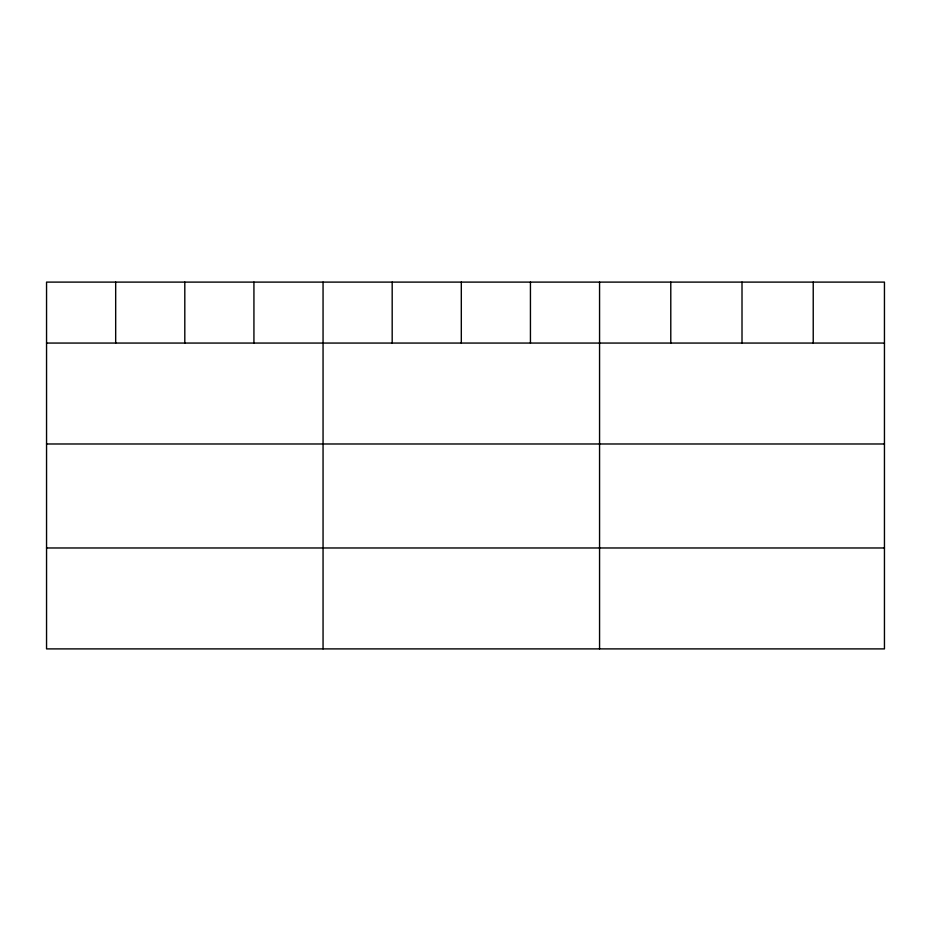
<?xml version="1.0" encoding="UTF-8"?>
<svg xmlns="http://www.w3.org/2000/svg" width="931" height="931" viewBox="0 0 931 931"><rect width="100%" height="100%" fill="white"/><g stroke="black" fill="none" stroke-linecap="round" stroke-linejoin="round"><path stroke-width="1.4" d="M884.45 343.062L884.45 648.895L46.55 648.895L46.55 282.105L884.45 282.105L884.45 343.062L46.55 343.062M46.55 443.982L884.45 443.982M46.55 547.975L884.45 547.975M813.228 282.105L813.228 343.062M742.007 282.105L742.007 343.062M670.785 282.105L670.785 343.062M599.564 282.105L599.564 648.895M530.437 282.105L530.437 343.062M461.31 282.105L461.31 343.062M392.184 282.105L392.184 343.062M323.057 282.105L323.057 648.895M253.93 282.105L253.93 343.062M184.804 282.105L184.804 343.062M115.677 282.105L115.677 343.062"/></g></svg>
